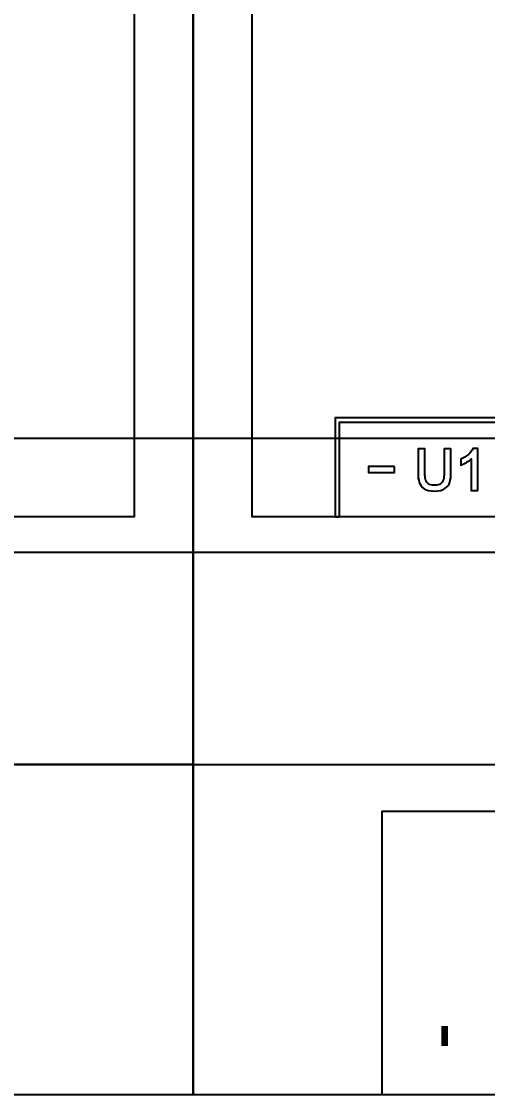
# Model space of a CAD drawing. Header units: millimetres. Extents: x 2151 to 5908, y -441 to 3322.
# Drawn here: x 3302.74 to 3322.51, y 2035.61 to 2081.11 of the extents above; entities that cross this region are included whole.
import ezdxf
from ezdxf.enums import TextEntityAlignment as Align

# ---------------------------------------------------------------- set-up
doc = ezdxf.new("R2010")
doc.units = ezdxf.units.MM
doc.layers.add('2DE_OBJ_Eti-Apparatus', color=7, linetype='Continuous', lineweight=25)
for name, color, linetype in [('Beschriftung', 7, 'Continuous'), ('Gehäuse', 7, 'Continuous'), ('Klemmen', 7, 'Continuous')]:
    doc.layers.add(name, color=color, linetype=linetype)
doc.styles.add('ARIAL', font='arial.ttf')
doc.styles.add('CP_ATTR', font='ARIAL.TTF')

# ---------------------------------------------------------------- blocks, each defined once
blk = doc.blocks.new('2de_eti_9_4352_5ex0yz5')
at = {"linetype": 'Continuous'}
blk.add_line((716, 0), (0, 0), dxfattribs=at)
at = {"linetype": 'ByBlock', "style": 'CP_ATTR', "flags": 9}
for tag, p in [('CURRENT', (0, 5)), ('LINK', (0, 5)), ('CHARACTER', (0, 5)), ('POWER', (0, 5)), ('ORDER-NO', (0, 5)), ('PRODUCT-TYPE', (0, 5)), ('ARTICLE', (0, 5)), ('GROUP', (0, 5)), ('NUMBER', (0, 5)), ('NAME', (0, 5)), ('EL-STATUS', (0, 4.999)), ('FUNCTION', (0, 4.999)), ('ARTICLE-2', (0, 4.999)), ('ARTICLE-1', (0, 4.999)), ('VOLTAGE', (0, 4.999)), ('PRODUCER', (0, 4.999)), ('WEIGHT', (0.001, 5)), ('IP', (0.001, 5)), ('OTHER', (0.001, 5))]:
    blk.add_attdef(tag, text='', height=0.00005, dxfattribs=at).set_placement(p, align=Align.MIDDLE_LEFT)
blk = doc.blocks.new('Gehäuse_6_TE')
at = {"layer": 'Gehäuse'}
for p, q in [((0, 23), (108, 23)), ((0, 14), (108, 14))]:
    blk.add_line(p, q, dxfattribs=at)
for points in [[(0, 0), (108, 0), (108, 91), (0, 91)], [(2.5, 66.5), (105.5, 66.5), (105.5, 24.5), (2.5, 24.5)], [(108, 14), (54, 14), (54, 0), (108, 0)]]:
    blk.add_lwpolyline(points, close=True, dxfattribs=at)
blk = doc.blocks.new('STC-0960.01')
blk.add_blockref('Gehäuse_6_TE', (0, 0))
blk = doc.blocks.new('MDT_CAD_STC-096001')
blk.add_blockref('STC-0960.01', (10, 10))
blk = doc.blocks.new('Gehäuse_4_TE')
at = {"layer": 'Gehäuse'}
for p, q in [((0, 23), (72, 23)), ((0, 14), (72, 14))]:
    blk.add_line(p, q, dxfattribs=at)
for points in [[(0, 0), (72, 0), (72, 91), (0, 91)], [(2.5, 66.5), (69.5, 66.5), (69.5, 24.5), (2.5, 24.5)]]:
    blk.add_lwpolyline(points, close=True, dxfattribs=at)
blk = doc.blocks.new('Terminal_2er_5')
at = {"layer": 'Klemmen'}
for points in [[(-5.04, -12), (0, -12), (0, 0), (-5.04, 0)], [(0, -12), (5.04, -12), (5.04, 0), (0, 0)]]:
    blk.add_lwpolyline(points, close=True, dxfattribs=at)
at = {"layer": 'Klemmen', "style": 'ARIAL'}
for tag, p in [('1', (-1.4, -10.1)), ('2', (3.64, -10.1))]:
    blk.add_attdef(tag, p, '', height=2.5, rotation=90, dxfattribs=at)
blk = doc.blocks.new('STV-0024.01')
at = {"layer": 'Beschriftung'}
for points, knots in [([(15.40645, 24.5), (15.40645, 24.5), (15.40645, 28.512), (15.40645, 28.512), (15.40645, 28.512), (15.40645, 28.512), (6.20645, 28.512), (6.20645, 28.512), (6.20645, 28.512), (6.20645, 28.512), (6.20645, 24.5), (6.20645, 24.5), (6.20645, 24.5), (6.20645, 24.5), (6.03005, 24.5), (6.03005, 24.5), (6.03005, 24.5), (6.03005, 24.5), (6.03005, 28.6884), (6.03005, 28.6884), (6.03005, 28.6884), (6.03005, 28.6884), (15.58285, 28.6884), (15.58285, 28.6884), (15.58285, 28.6884), (15.58285, 28.6884), (15.58285, 24.5), (15.58285, 24.5), (15.58285, 24.5), (15.58285, 24.5), (15.40645, 24.5), (15.40645, 24.5)], [0, 0, 0, 0, 0.11111111, 0.11111111, 0.11111111, 0.11111112, 0.22222222, 0.22222222, 0.22222222, 0.22222223, 0.33333333, 0.33333333, 0.33333333, 0.33333334, 0.44444444, 0.44444444, 0.44444444, 0.44444445, 0.55555556, 0.55555556, 0.55555556, 0.55555557, 0.66666667, 0.66666667, 0.66666667, 0.66666668, 0.77777778, 0.77777778, 0.77777778, 0.77777779, 1, 1, 1, 1]), ([(9.83225, 26.347), (9.83225, 26.2367), (9.84205, 26.1454), (9.86185, 26.0729), (9.86185, 26.0729), (9.88165, 26.0005), (9.92115, 25.9429), (9.98035, 25.9001), (9.98035, 25.9001), (10.03965, 25.8573), (10.12605, 25.8359), (10.23965, 25.8359), (10.23965, 25.8359), (10.35325, 25.8359), (10.43965, 25.8569), (10.49895, 25.8988), (10.49895, 25.8988), (10.55825, 25.9408), (10.59775, 25.9976), (10.61745, 26.0692), (10.61745, 26.0692), (10.63725, 26.1408), (10.64715, 26.2335), (10.64715, 26.347), (10.64715, 26.347), (10.64715, 26.347), (10.64715, 27.3842), (10.64715, 27.3842), (10.64715, 27.3842), (10.64715, 27.3842), (10.93855, 27.3842), (10.93855, 27.3842), (10.93855, 27.3842), (10.93855, 27.3842), (10.93855, 26.3594), (10.93855, 26.3594), (10.93855, 26.3594), (10.93855, 26.203), (10.92165, 26.0696), (10.88785, 25.9593), (10.88785, 25.9593), (10.85415, 25.849), (10.78625, 25.7593), (10.68415, 25.6902), (10.68415, 25.6902), (10.58205, 25.621), (10.43475, 25.5865), (10.24215, 25.5865), (10.24215, 25.5865), (10.04785, 25.5865), (9.89975, 25.6206), (9.79765, 25.6889), (9.79765, 25.6889), (9.69555, 25.7573), (9.62725, 25.8466), (9.59265, 25.9569), (9.59265, 25.9569), (9.55815, 26.0672), (9.54085, 26.2005), (9.54085, 26.3569), (9.54085, 26.3569), (9.54085, 26.3569), (9.54085, 27.3842), (9.54085, 27.3842), (9.54085, 27.3842), (9.54085, 27.3842), (9.83225, 27.3842), (9.83225, 27.3842), (9.83225, 27.3842), (9.83225, 27.3842), (9.83225, 26.347), (9.83225, 26.347)], [0, 0, 0, 0, 0.05263158, 0.05263158, 0.05263158, 0.05263159, 0.10526316, 0.10526316, 0.10526316, 0.10526317, 0.15789474, 0.15789474, 0.15789474, 0.15789475, 0.21052632, 0.21052632, 0.21052632, 0.21052633, 0.26315789, 0.26315789, 0.26315789, 0.2631579, 0.31578947, 0.31578947, 0.31578947, 0.31578948, 0.36842105, 0.36842105, 0.36842105, 0.36842106, 0.42105263, 0.42105263, 0.42105263, 0.42105264, 0.47368421, 0.47368421, 0.47368421, 0.47368422, 0.52631579, 0.52631579, 0.52631579, 0.5263158, 0.57894737, 0.57894737, 0.57894737, 0.57894738, 0.63157895, 0.63157895, 0.63157895, 0.63157896, 0.68421053, 0.68421053, 0.68421053, 0.68421054, 0.73684211, 0.73684211, 0.73684211, 0.73684212, 0.78947368, 0.78947368, 0.78947368, 0.78947369, 0.84210526, 0.84210526, 0.84210526, 0.84210527, 0.89473684, 0.89473684, 0.89473684, 0.89473685, 1, 1, 1, 1]), ([(12.07195, 25.6161), (12.07195, 25.6161), (11.79785, 25.6161), (11.79785, 25.6161), (11.79785, 25.6161), (11.79785, 25.6161), (11.79785, 26.9496), (11.79785, 26.9496), (11.79785, 26.9496), (11.74185, 26.8969), (11.67435, 26.8475), (11.59535, 26.8014), (11.59535, 26.8014), (11.51635, 26.7553), (11.43895, 26.7183), (11.36325, 26.6903), (11.36325, 26.6903), (11.36325, 26.6903), (11.36325, 26.9446), (11.36325, 26.9446), (11.36325, 26.9446), (11.47845, 26.994), (11.58265, 27.0582), (11.67565, 27.1373), (11.67565, 27.1373), (11.76865, 27.2163), (11.83325, 27.3011), (11.86945, 27.3916), (11.86945, 27.3916), (11.86945, 27.3916), (12.07195, 27.3916), (12.07195, 27.3916), (12.07195, 27.3916), (12.07195, 27.3916), (12.07195, 25.6161), (12.07195, 25.6161)], [0, 0, 0, 0, 0.1, 0.1, 0.1, 0.10000001, 0.2, 0.2, 0.2, 0.20000001, 0.3, 0.3, 0.3, 0.30000001, 0.4, 0.4, 0.4, 0.40000001, 0.5, 0.5, 0.5, 0.50000001, 0.6, 0.6, 0.6, 0.60000001, 0.7, 0.7, 0.7, 0.70000001, 0.8, 0.8, 0.8, 0.80000001, 1, 1, 1, 1]), ([(8.53955, 26.6287), (8.53955, 26.6287), (8.53955, 26.3718), (8.53955, 26.3718), (8.53955, 26.3718), (7.70615, 26.3718), (8.27285, 26.3718), (7.43935, 26.3718), (7.43935, 26.3718), (7.43935, 26.3718), (7.43935, 26.6287), (7.43935, 26.6287), (7.43935, 26.6287), (8.27275, 26.6287), (7.70605, 26.6287), (8.53955, 26.6287)], [0, 0, 0, 0, 0.2, 0.2, 0.2, 0.20000001, 0.4, 0.4, 0.4, 0.40000001, 0.6, 0.6, 0.6, 0.60000001, 1, 1, 1, 1])]:
    blk.add_open_spline(points, degree=3, knots=knots, dxfattribs=at)
blk.add_blockref('Gehäuse_4_TE', (0, 0))
blk.add_blockref('Terminal_2er_5', (13.04, 12)).add_auto_attribs({'1': '-', '2': '+'})
blk = doc.blocks.new('MDT_CAD_STV-002401')
blk.add_blockref('STV-0024.01', (10, 10))

msp = doc.modelspace()

# ---------------------------------------------------------------- block references
for name, p in [('MDT_CAD_STC-096001', (3192.016, 2025.615)), ('MDT_CAD_STV-002401', (3300.016, 2025.615))]:
    msp.add_blockref(name, p)
at = {"layer": '2DE_OBJ_Eti-Apparatus'}
msp.add_blockref('2de_eti_9_4352_5ex0yz5', (3168.016, 2063.431), dxfattribs=at)

doc.saveas('drawing.dxf')
